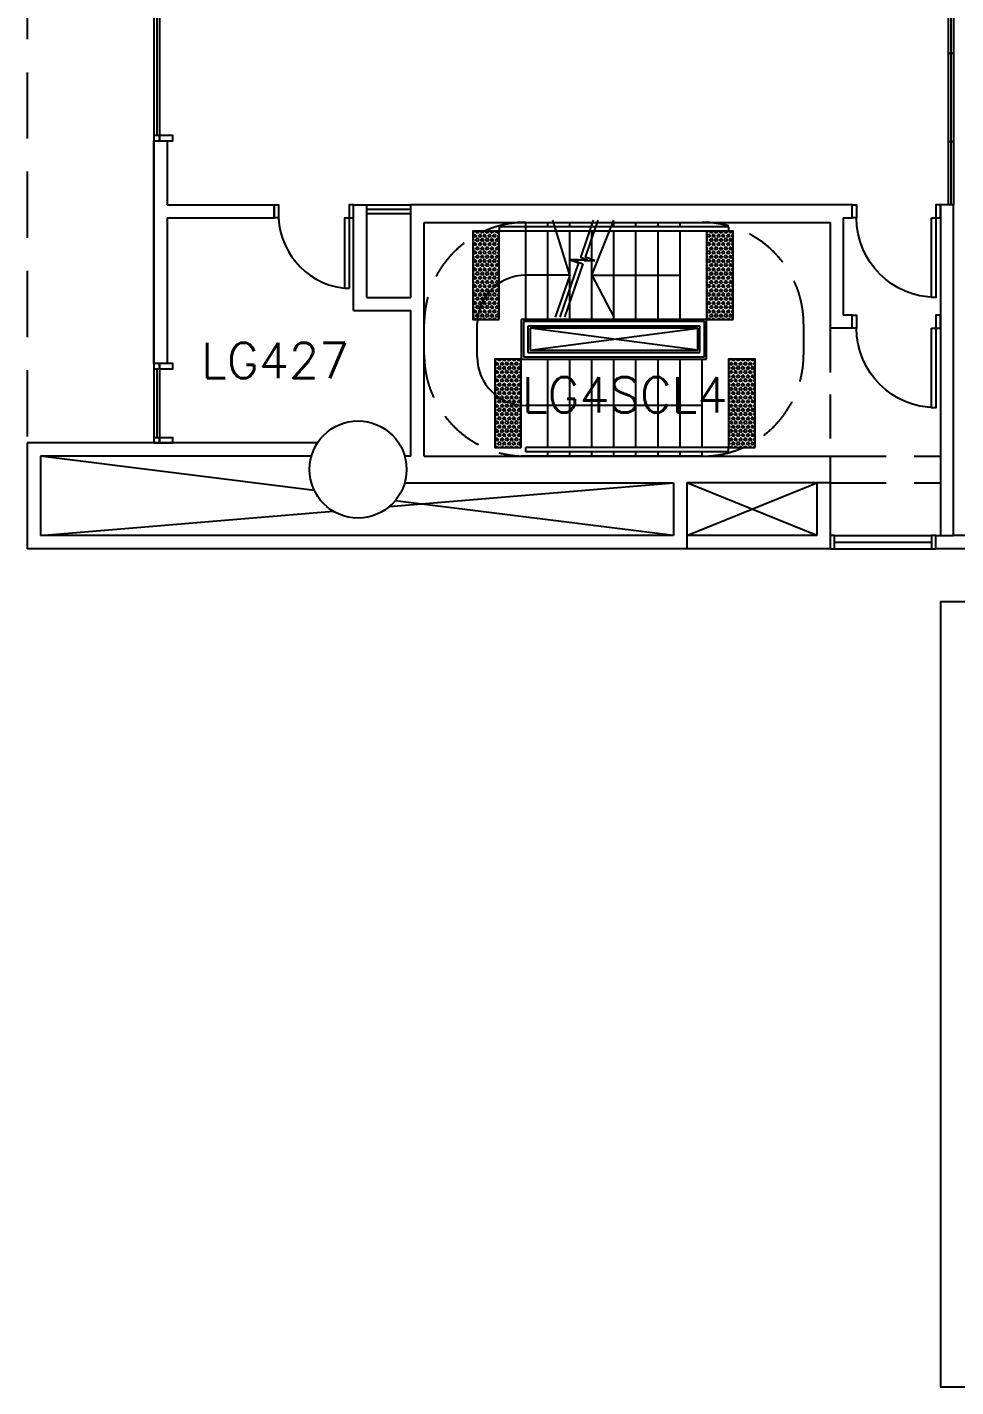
# Model space of a CAD drawing. Extents: x -163002 to 22103, y -98847 to 51643.
# Drawn here: x -132750 to -122225, y 5405 to 20812 of the extents above; entities that cross this region are included whole.
import ezdxf

# ---------------------------------------------------------------- set-up
doc = ezdxf.new("R2010")
doc.units = 0
doc.header["$LTSCALE"] = 1000
doc.header["$MEASUREMENT"] = 0
doc.linetypes.add('S2108a$0$HIDDEN', pattern=[0.375, 0.25, -0.125])
doc.linetypes.add('S2108a$0$LG3plan$0$HIDDEN', pattern=[9.524999999999999, 6.35, -3.175])
doc.layers.get('0').update_dxf_attribs({"linetype": 'CONTINUOUS'})
for name, color, linetype in [('S2108a$0$A-glaz', 1, 'CONTINUOUS'), ('S2108a$0$buila', 14, 'S2108a$0$HIDDEN'), ('S2108a$0$dr', 1, 'CONTINUOUS'), ('S2108a$0$fence', 1, 'CONTINUOUS'), ('S2108a$0$glass-w', 1, 'CONTINUOUS'), ('S2108a$0$LG3plan$0$txt2', 4, 'CONTINUOUS'), ('S2108a$0$LG3plan$0$wal', 3, 'CONTINUOUS'), ('S2108a$0$LG3plan$0$walc', 1, 'CONTINUOUS'), ('S2108a$0$LG4plan$0$dr', 1, 'CONTINUOUS'), ('S2108a$0$ROOM-NO', 4, 'CONTINUOUS'), ('S2108a$0$stair', 1, 'CONTINUOUS'), ('S2108a$0$stru', 2, 'CONTINUOUS'), ('S2108a$0$tactile', 4, 'CONTINUOUS'), ('S2108a$0$txt2', 4, 'CONTINUOUS'), ('S2108a$0$wal', 3, 'CONTINUOUS'), ('S2108a$0$walc', 1, 'CONTINUOUS')]:
    doc.layers.add(name, color=color, linetype=linetype)
doc.styles.add('S2108a$0$STANDARD', font='SIMPLEX')

# ---------------------------------------------------------------- blocks, each defined once
blk = doc.blocks.new('S2108a$0$d900')
at = {"layer": 'S2108a$0$dr', "linetype": 'Continuous'}
for points in [[(-113866.8388767019, -86405.51010692862), (-113866.8388767019, -86355.51010692862), (-114766.8388767019, -86355.51010692862), (-114766.8388767019, -86405.51010692862)], [(-113716.8388767019, -86305.51010692862), (-113716.8388767019, -86355.51010692862), (-113866.8388767019, -86355.51010692862), (-113866.8388767019, -86305.51010692862)]]:
    blk.add_lwpolyline(points, close=True, dxfattribs=at)
blk.add_arc((-113866.8388767019, -86355.51010692862), 900, 180, 270, dxfattribs=at)
blk = doc.blocks.new('S2108a$0$LG4plan$0$d900')
at = {"layer": 'S2108a$0$LG4plan$0$dr', "linetype": 'Continuous'}
for points in [[(-113866.8388767019, -86405.51010692862), (-113866.8388767019, -86355.51010692862), (-114766.8388767019, -86355.51010692862), (-114766.8388767019, -86405.51010692862)], [(-113716.8388767019, -86305.51010692862), (-113716.8388767019, -86355.51010692862), (-113866.8388767019, -86355.51010692862), (-113866.8388767019, -86305.51010692862)]]:
    blk.add_lwpolyline(points, close=True, dxfattribs=at)
blk.add_arc((-113866.8388767019, -86355.51010692862), 900, 180, 270, dxfattribs=at)
blk = doc.blocks.new('S2108a')
at = {"layer": 'S2108a$0$tactile'}
h = blk.add_hatch(dxfattribs=at)
h.set_pattern_fill('HEX', color=9, scale=5, angle=90, style=0)
h.set_pattern_definition([(90, (-114709.2150038014, 121833.6689056564), (-27.4963, 1.683607184330311e-15), [15.875, -31.75]), (210, (-114709.2150038014, 121833.6689056564), (13.74814999999999, -23.81249431007806), [15.87499999999999, -31.74999999999998]), (150, (-114709.2150038014, 121849.5439056564), (-13.74815, -23.81249431007806), [15.875, -31.75])])
h.paths.add_polyline_path([(-127399.9000307913, 17500.10000000164), (-127399.9000307913, 18500.10000000164), (-127699.9000307913, 18500.10000000164), (-127699.9000307913, 17500.10000000164)])
h = blk.add_hatch(dxfattribs=at)
h.set_pattern_fill('HEX', color=9, scale=5, angle=90, style=0)
h.set_pattern_definition([(90, (-112059.2150038014, 121833.6689056564), (-27.4963, 1.683607184330311e-15), [15.875, -31.75]), (210, (-112059.2150038014, 121833.6689056564), (13.74814999999999, -23.81249431007806), [15.87499999999999, -31.74999999999998]), (150, (-112059.2150038014, 121849.5439056564), (-13.74815, -23.81249431007806), [15.875, -31.75])])
h.paths.add_polyline_path([(-124749.9000307913, 17500.10000000161), (-124749.9000307913, 18500.10000000161), (-125049.9000307913, 18500.10000000161), (-125049.9000307913, 17500.10000000161)])
h = blk.add_hatch(dxfattribs=at)
h.set_pattern_fill('HEX', color=9, scale=5, angle=90, style=0)
h.set_pattern_definition([(90, (-114459.2150038014, 120383.6689056564), (-27.4963, 1.683607184330311e-15), [15.875, -31.75]), (210, (-114459.2150038014, 120383.6689056564), (13.74814999999999, -23.81249431007806), [15.87499999999999, -31.74999999999998]), (150, (-114459.2150038014, 120399.5439056564), (-13.74815, -23.81249431007806), [15.875, -31.75])])
h.paths.add_polyline_path([(-127149.9000307913, 16050.10000000161), (-127149.9000307913, 17050.10000000161), (-127449.9000307913, 17050.10000000161), (-127449.9000307913, 16050.10000000161)])
h = blk.add_hatch(dxfattribs=at)
h.set_pattern_fill('HEX', color=9, scale=5, angle=90, style=0)
h.set_pattern_definition([(90, (-111809.2150038015, 120383.6689148938), (-27.4963, 1.683607184330311e-15), [15.875, -31.75]), (210, (-111809.2150038015, 120383.6689148938), (13.74814999999999, -23.81249431007806), [15.87499999999999, -31.74999999999998]), (150, (-111809.2150038015, 120399.5439148938), (-13.74815, -23.81249431007806), [15.875, -31.75])])
h.paths.add_polyline_path([(-124499.9000307914, 16050.10000923904), (-124499.9000307914, 17050.10000923904), (-124799.9000307914, 17050.10000923904), (-124799.9000307914, 16050.10000923904)])
at = {"layer": 'S2108a$0$A-glaz'}
for p, q in [((-122309.799939835, 25580.09997920657), (-122309.7999398351, 18800.19984444101)), ((-122279.7999398349, 25520.19984289576), (-122279.7999398351, 18800.19984366837)), ((-122249.7999402828, 25520.09997962186), (-122249.7998430879, 18800.19984289572)), ((-122249.799939835, 20513.99835955954), (-122309.799939835, 20513.99835955954)), ((-122249.799939835, 19513.99835955954), (-122309.799939835, 19513.99835955954)), ((-123600.5009826159, 15050.10000000002), (-122500.5009826159, 15050.10000241275)), ((-123600.5009826159, 14975.10000000002), (-122500.5009826159, 14975.10000241275)), ((-123600.5009826159, 14900.10000000005), (-122500.5009826159, 14900.10000241275))]:
    blk.add_line(p, q, dxfattribs=at)
for points in [[(-123650.5009826159, 14900.10000000002), (-123600.5009826159, 14900.10000000002), (-123600.5009826159, 15050.10000000002), (-123650.5009826159, 15050.10000000002)], [(-122500.5009826159, 14900.10000241275), (-122450.5009826159, 14900.10000241275), (-122450.5009826159, 15050.10000241275), (-122500.5009826159, 15050.10000241275)]]:
    blk.add_lwpolyline(points, close=True, dxfattribs=at)
at = {"layer": 'S2108a$0$buila', "ltscale": 3}
blk.add_line((-132749.9, 36050.10000000001), (-132749.9, 16100.10015710574), dxfattribs=at)
at = {"layer": 'S2108a$0$dr'}
for p, q in [((-127399.9000307913, 18550.10000000163), (-127399.9000307913, 18500.10000000163)), ((-124799.9000307913, 18550.10000000163), (-124799.9000307913, 18500.10000000163)), ((-127099.9000013996, 16000.10002822702), (-127099.9000013996, 16050.10002822701)), ((-124799.9, 16000.10002822702), (-124799.9, 16050.10002822702))]:
    blk.add_line(p, q, dxfattribs=at)
at = {"layer": 'S2108a$0$dr', "linetype": 'Continuous'}
blk.add_line((-129099.9015270269, 17850.29766665402), (-129149.9015270269, 17850.29766665402), dxfattribs=at)
at = {"layer": 'S2108a$0$dr', "linetype": 'S2108a$0$HIDDEN', "ltscale": 2}
for q in [(-123949.9000615363, 17100.47620957405), (-123949.90006149, 17100.85251591904)]:
    blk.add_line((-123949.900030745, 17450.47616470679), q, dxfattribs=at)
at = {"layer": 'S2108a$0$dr', "linetype": 'Continuous'}
for points in [[(-129949.9015270269, 18800.29772757463), (-129899.9015270269, 18800.29772757463), (-129899.9015270269, 18650.29772757463), (-129949.9015270269, 18650.29772757463)], [(-129949.9015270269, 18800.29772757463), (-129899.9015270269, 18800.29772757463), (-129899.9015270269, 18650.29772757463), (-129949.9015270269, 18650.29772757463)], [(-129049.9015270269, 18800.29766665401), (-129099.9015270269, 18800.29766665401), (-129099.9015270269, 18650.29766665401), (-129049.9015270269, 18650.29766665401)], [(-123399.8996573727, 18800.09987941325), (-123349.8996573727, 18800.09987941336), (-123349.8996573723, 18650.09987941336), (-123399.8996573723, 18650.09987941325)], [(-123399.9001827092, 17550.10003261134), (-123349.9001827092, 17550.10003261134), (-123349.9001827092, 17400.10003261134), (-123399.9001827092, 17400.10003261134)]]:
    blk.add_lwpolyline(points, close=True, dxfattribs=at)
blk.add_lwpolyline([(-129149.9015270269, 17850.29766665402), (-129149.9015270269, 18650.29766665401), (-129099.9015270269, 18650.29766665401), (-129099.9015270269, 17850.29766665402)], dxfattribs=at)
at = {"layer": 'S2108a$0$dr', "linetype": 'S2108a$0$HIDDEN', "ltscale": 2}
blk.add_lwpolyline([(-123649.8998174926, 17400.10006780141), (-123649.8998174926, 15950.1), (-123649.8998174926, 15950.1)], dxfattribs=at)
at = {"layer": 'S2108a$0$dr', "linetype": 'Continuous'}
for centre, radius, start, end in [((-129062.5343455841, 18687.66484523762), 838.2005118216093, 182.555102129911, 267.444893486049), ((-129062.5328226534, 18687.66484114147), 838.2020330557056, 182.5550972093965, 267.4448984066027)]:
    blk.add_arc(centre, radius, start, end, dxfattribs=at)
at = {"layer": 'S2108a$0$dr', "linetype": 'S2108a$0$HIDDEN', "ltscale": 2}
for centre, start, end in [((-127099.9000307913, 17450.10000000164), 90, 180), ((-125099.9000307913, 17450.10000000173), 359.9999929431314, 90), ((-127099.9, 17100.1000000016), 180, 270), ((-125099.8999999999, 17100.10000000167), 270, 0.01874367046634634)]:
    blk.add_arc(centre, 1150, start, end, dxfattribs=at)
at = {"layer": 'S2108a$0$fence'}
blk.add_lwpolyline([(-121574.9000540628, 14899.98280496467), (-121574.900050422, 14300.09999999999), (-122399.9000528285, 14300.1), (-122399.9000023006, 5405.102775131819), (-98049.89985218008, 5405.1029114321), (-98049.89985218005, 5605.102505240758)], dxfattribs=at)
at = {"layer": 'S2108a$0$glass-w'}
for points in [[(-131314.9, 19525.29782375978), (-131249.9, 19525.29782375978), (-131249.9, 19585.29782375978), (-131314.9, 19585.29782375978)], [(-131249.9, 19525.29782375978), (-131099.9, 19525.29782375978), (-131099.9, 19585.29782375978), (-131249.9, 19585.29782375978)], [(-131314.9, 16940.29782375978), (-131249.9, 16940.29782375978), (-131249.9, 17000.29782375978), (-131314.9, 17000.29782375978)], [(-131249.9, 16940.29782375978), (-131100.0920820456, 16940.29782375978), (-131100.0920820456, 17000.29782375978), (-131249.9, 17000.29782375978)], [(-131314.9, 16100.29782375978), (-131249.9, 16100.29782375978), (-131249.9, 16160.29782375978), (-131314.9, 16160.29782375978)], [(-131249.9, 16100.29782375978), (-131100.0920820456, 16100.29782375978), (-131100.0920820456, 16160.29782375978), (-131249.9, 16160.29782375978)]]:
    blk.add_lwpolyline(points, close=True, dxfattribs=at)
at = {"layer": 'S2108a$0$LG3plan$0$txt2', "linetype": 'Continuous'}
for p, q in [((-127049.9000307913, 17150.10000000161), (-125149.9000307913, 17400.10000000163)), ((-125149.9000307913, 17150.10000000161), (-127049.9000307913, 17400.10000000163)), ((-125274.9000000005, 15050.1), (-123800.5009826159, 15650.10000000002)), ((-123800.5009826159, 15050.10000000002), (-125274.8999999999, 15650.10000000006))]:
    blk.add_line(p, q, dxfattribs=at)
at = {"layer": 'S2108a$0$LG3plan$0$wal'}
blk.add_line((-122399.899940913, 15050.10015230044), (-122249.899940913, 15050.10015230044), dxfattribs=at)
at = {"layer": 'S2108a$0$LG3plan$0$walc', "linetype": 'S2108a$0$LG3plan$0$HIDDEN', "ltscale": 0.1}
for p, q in [((-123650.5009775989, 15950.10015710579), (-122399.9000449172, 15950.10015710576)), ((-123650.5009826159, 15650.10000000002), (-122399.9000499341, 15650.10000000003))]:
    blk.add_line(p, q, dxfattribs=at)
at = {"layer": 'S2108a$0$stair'}
for p, q in [((-124799.9000307913, 18550.10000000164), (-127399.9000307913, 18550.10000000164)), ((-124799.9000307913, 18500.10000000164), (-127399.9000307913, 18500.10000000164)), ((-127099.9000307913, 17500.10000000164), (-127099.9000307913, 18600.10000000164)), ((-126849.9000307913, 18550.10000000164), (-126849.9000307913, 18600.10000000164)), ((-126849.9000307913, 17500.10000000164), (-126849.9000307913, 18500.10000000164)), ((-126599.9000307913, 18550.10000000164), (-126599.9000307913, 18600.10000000164)), ((-126599.9000307913, 17500.10000000164), (-126599.9000307913, 18500.10000000164)), ((-126349.9000307913, 18550.10000000164), (-126349.9000307913, 18600.10000000164)), ((-126349.9000307913, 17500.10000000164), (-126349.9000307913, 18500.10000000164)), ((-126099.9000307913, 18550.10000000164), (-126099.9000307913, 18600.10000000164)), ((-126099.9000307913, 17500.10000000164), (-126099.9000307913, 18500.10000000164)), ((-125849.9000307913, 18550.10000000164), (-125849.9000307913, 18600.10000000164)), ((-125849.9000307913, 17500.10000000164), (-125849.9000307913, 18500.10000000164)), ((-125599.9000307913, 18550.10000000164), (-125599.9000307913, 18600.10000000164)), ((-125599.9000307913, 17500.10000000164), (-125599.9000307913, 18500.10000000164)), ((-125349.9000307913, 18550.10000000164), (-125349.9000307913, 18600.10000000164)), ((-125349.9000307913, 17500.10000000164), (-125349.9000307913, 18500.10000000164)), ((-127124.9000307913, 17475.10000000164), (-127124.9000307913, 17075.10000000163)), ((-125074.9000307913, 17475.10000000163), (-127124.9000307913, 17475.10000000164)), ((-127074.9000307913, 17425.10000000163), (-127074.9000307913, 17125.10000000161)), ((-125124.9000307913, 17425.10000000163), (-127074.9000307913, 17425.10000000163)), ((-125124.9000307913, 17125.10000000161), (-125124.9000307913, 17425.10000000163)), ((-125074.9000307913, 17075.10000000161), (-125074.9000307913, 17475.10000000163)), ((-127074.9000307913, 17125.10000000161), (-125124.9000307913, 17125.10000000161)), ((-127124.9000307913, 17075.10000000163), (-125074.9000307913, 17075.10000000161)), ((-126849.9000027992, 16050.10002822701), (-126849.9000307913, 17050.10000000164)), ((-126599.9, 16050.10002822702), (-126599.9000307913, 17050.10000000164)), ((-126349.9, 16050.10002822702), (-126349.9000307913, 17050.10000000164)), ((-126099.9000307914, 16050.10002822702), (-126099.9000307913, 17050.10000000164)), ((-125849.9000307913, 16050.10002822702), (-125849.9000307913, 17050.10000000164)), ((-125599.9, 16050.10002822702), (-125599.9000307913, 17050.10000000164)), ((-125349.9, 16050.10002822702), (-125349.9000307913, 17050.10000000164)), ((-125099.9, 16050.10002822702), (-125099.9000307914, 17050.10000000164)), ((-125849.9000097329, 16050.10002822702), (-127099.9000013996, 16050.10002822701)), ((-124799.9, 16050.10002822702), (-126099.9000405242, 16050.10002822702)), ((-125849.9, 16000.10002822702), (-127099.9000013996, 16000.10002822702)), ((-126849.9, 15950.10000000158), (-126849.9000013996, 16000.10002822702)), ((-126599.9, 15950.10000000167), (-126599.9, 16000.10002822702)), ((-126349.9, 15950.10000000167), (-126349.9, 16000.10002822702)), ((-124799.9, 16000.10002822702), (-126099.9000307914, 16000.10002822702)), ((-126099.9, 15950.10000000167), (-126099.9, 16000.10002822702)), ((-125849.9, 15950.10000000158), (-125849.9, 16000.10002822695)), ((-125599.9, 15950.10000000167), (-125599.9, 16000.10002822702)), ((-125349.9, 15950.10000000167), (-125349.9, 16000.10002822702)), ((-125099.9, 15950.10000000167), (-125099.9, 16000.10002822702))]:
    blk.add_line(p, q, dxfattribs=at)
at = {"layer": 'S2108a$0$stru', "linetype": 'Continuous'}
blk.add_circle((-128999.9, 15800.09999999778), 550, dxfattribs=at)
at = {"layer": 'S2108a$0$tactile'}
for points in [[(-127399.9000307913, 17500.10000000164), (-127399.9000307913, 18500.10000000164), (-127699.9000307913, 18500.10000000164), (-127699.9000307913, 17500.10000000164)], [(-124749.9000307913, 17500.10000000161), (-124749.9000307913, 18500.10000000161), (-125049.9000307913, 18500.10000000161), (-125049.9000307913, 17500.10000000161)], [(-127149.9000307913, 16050.10000000161), (-127149.9000307913, 17050.10000000161), (-127449.9000307913, 17050.10000000161), (-127449.9000307913, 16050.10000000161)], [(-124499.9000307914, 16050.10000923904), (-124499.9000307914, 17050.10000923904), (-124799.9000307914, 17050.10000923904), (-124799.9000307914, 16050.10000923904)]]:
    blk.add_lwpolyline(points, close=True, dxfattribs=at)
at = {"layer": 'S2108a$0$txt2', "linetype": 'Continuous'}
for p, q in [((-126599.2481283075, 18000.09998047003), (-126792.9315013057, 18625.10000869547)), ((-126333.5816049648, 18625.10000869547), (-126479.7844816815, 18201.11166621689)), ((-126280.6924268607, 18625.10000869547), (-126425.8080847219, 18204.26460089799)), ((-126349.9000469567, 18000.1000014641), (-126099.9000623524, 18625.10002968946)), ((-126399.5204224277, 18173.43440440524), (-126479.7844816815, 18201.11166621689)), ((-126316.1333256684, 18166.44571846578), (-126425.8080847219, 18204.26460089799)), ((-126500.9306416397, 18139.78780233831), (-126712.8919497924, 17525.10000869542)), ((-126451.8441271862, 18128.76007775133), (-126660.0027716883, 17525.10000869542)), ((-126399.5204224277, 18173.43440440524), (-126605.9413401553, 18179.46739571806)), ((-126605.9413401553, 18179.46739571806), (-126500.9306416396, 18139.78780233828)), ((-126438.3647454582, 18166.43156303008), (-126561.0281202995, 18170.0166021965)), ((-126561.0281202995, 18170.0166021965), (-126451.8441271862, 18128.76007775133)), ((-126438.849078664, 18166.44571846578), (-126316.1333256684, 18166.44571846578)), ((-126438.849078664, 18166.44571846578), (-126379.2532332032, 18166.44571846578)), ((-126599.2481290773, 18000.09997900744), (-127099.9000179333, 18000.0999790075)), ((-126599.2481283075, 18000.09998047003), (-126766.9484467175, 17525.10000869542)), ((-126349.9000469567, 18000.1000014641), (-126099.9000315611, 17525.10002968949)), ((-126349.9000461869, 18000.10000000152), (-125349.9000307913, 18000.10000000164)), ((-127649.9000174951, 17075.10000869542), (-127649.9000179334, 17450.09997900753)), ((-125099.9000174951, 16525.10000869542), (-127099.9000174951, 16525.10000869542)), ((-129495.0350888118, 15560.63968214252), (-132599.9, 15950.10015710579)), ((-128643.8248976904, 15380.92161134302), (-125424.8999999999, 15650.10000000006)), ((-125424.8999999999, 15050.10000000006), (-128579.2476630736, 15445.7673717537)), ((-132599.9, 15050.10000000005), (-129281.4100290687, 15327.60438781313))]:
    blk.add_line(p, q, dxfattribs=at)
for centre, start, end in [((-127099.9000179334, 17450.0999790075), 90, 180), ((-127099.9000174951, 17075.10000869542), 180, 270)]:
    blk.add_arc(centre, 550, start, end, dxfattribs=at)
at = {"layer": 'S2108a$0$wal'}
for p, q in [((-131164.9, 18800.29767204676), (-129949.9015270269, 18800.29756678467)), ((-131035.2912759826, 18800.29766665404), (-130749.9020652156, 18800.29766665404)), ((-129949.9015270269, 18800.29757926635), (-129949.9015270269, 18650.29884541986)), ((-129949.9015270269, 18800.29757926635), (-129949.9015270269, 18650.29884541986)), ((-129049.9, 18800.29766665399), (-128899.9, 18800.29766665398)), ((-129049.9, 17600.29766665402), (-129049.9, 18800.29766665399)), ((-128899.9, 17750.29766665402), (-128899.9, 18800.29766665398)), ((-128399.9000153957, 17750.29766665403), (-128399.9000153957, 18800.10000128777)), ((-123399.8996573723, 18650.09986081986), (-123399.8996573727, 18800.0998861626)), ((-123399.8996705685, 18650.0998861626), (-123399.8996573727, 18800.0998861626)), ((-122399.899809816, 18800.09985995526), (-122399.8998725282, 15050.10001570479)), ((-131164.9, 18650.2819897792), (-129949.9015270269, 18650.29984476974)), ((-123499.8999473135, 18650.10008138423), (-123499.9000040667, 17550.10004140885)), ((-123499.8997650329, 18650.10009458053), (-123399.8996573723, 18650.09986081986)), ((-128249.9000153957, 18600.10039635038), (-123649.8999347497, 18600.10007660536)), ((-128249.9000153957, 15950.10000000001), (-128249.9000153957, 18600.10039635038)), ((-123649.8999347497, 18600.10007660536), (-123649.9000049325, 17400.10005460511)), ((-128899.9000000001, 17750.29766665402), (-128399.9000153957, 17750.29766665403)), ((-129049.9, 17600.29766665402), (-128399.9000153957, 17600.29766665403)), ((-128399.9000153957, 15950.29766665396), (-128399.9000153957, 17600.29766665403)), ((-123399.9001827092, 17550.10003261134), (-123499.9000040667, 17550.10004140885)), ((-123399.9001959054, 17400.10003261134), (-123399.9001827092, 17550.10003261134)), ((-123399.9001959054, 17400.10003261134), (-123649.9000049325, 17400.10005460511))]:
    blk.add_line(p, q, dxfattribs=at)
at = {"layer": 'S2108a$0$wal', "linetype": 'Continuous'}
for p, q in [((-129749.9995891086, 16100.29766665395), (-132749.9, 16100.29766665394)), ((-132749.9, 16100.10015710575), (-132749.9, 14900.10015710577)), ((-129460.8772228646, 16100.09999999996), (-132749.9, 16100.09999999996)), ((-129460.8771206215, 16100.29782375977), (-131070.2912602628, 16100.29782375977)), ((-129749.8999999999, 16100.10015710575), (-130915.0991939369, 16100.10015710575)), ((-129460.8772228646, 16100.09999999996), (-130915.0991939311, 16100.09999999996)), ((-129460.8772228646, 16100.29766665396), (-130885.2912759768, 16100.29766665396)), ((-129529.0502622129, 15950.29766665396), (-132599.9, 15950.29766665396)), ((-132599.9, 15950.10015710576), (-132599.9, 15050.10000000002)), ((-129529.0502622129, 15950.09999999997), (-132599.9, 15950.09999999998)), ((-129528.9941890921, 15950.29766665396), (-130469.4711648903, 15950.29766665396)), ((-128399.9000153957, 15950.29766665396), (-128470.8058109079, 15950.29766665396)), ((-128249.9000153957, 15950.10000000006), (-123650.5009775989, 15950.10000000004)), ((-123650.5009775989, 15950.10000000003), (-123650.5009826159, 15650.10000000003)), ((-128470.749737787, 15650.10000000006), (-125424.9, 15650.10000000006)), ((-125424.9, 15650.1), (-125424.9, 15050.1)), ((-125274.9, 15650.10000000001), (-125274.9, 14900.10000000001)), ((-123650.5009826159, 15650.10000000003), (-125274.8999999999, 15650.10000000006)), ((-123800.5009826159, 15650.10000000002), (-123800.5009826159, 15050.10000000002)), ((-123650.5009826159, 15650.10000000002), (-123650.5009826159, 14900.10000000002)), ((-125424.9, 15050.1), (-132599.9, 15050.1)), ((-130068.9055770782, 15050.09999999999), (-131099.9, 15050.09999999999)), ((-123800.5009826159, 15050.10000000002), (-125274.8999999999, 15050.10000000005)), ((-122399.899940913, 15050.10015230044), (-122249.900205219, 15050.10035483078)), ((-125274.9, 14900.10000000001), (-132749.9, 14900.1)), ((-123650.5009826159, 14900.10000000002), (-125274.8999999999, 14900.09999999993))]:
    blk.add_line(p, q, dxfattribs=at)
at = {"layer": 'S2108a$0$wal'}
for points in [[(-131164.9, 18650.2819897792), (-131164.9, 17000.29782375978), (-131314.9, 17000.29782375978), (-131314.9, 19525.29782375978), (-131164.9, 19525.29782375978)], [(-131164.9, 19525.29782375978), (-131164.9, 18800.29766665404)], [(-123399.8996573727, 18800.09988571006), (-128399.8998279557, 18800.10001448407)], [(-117774.8998125601, 16790.10001319631), (-117774.8998125601, 16790.10001319631), (-117924.8998125601, 16790.10001319631), (-117924.8998125602, 15050.10001319618), (-122249.8998725282, 15050.10001319628), (-122249.8997523952, 18800.09985609204), (-122399.899809816, 18800.09985995526)]]:
    blk.add_lwpolyline(points, dxfattribs=at)
at = {"layer": 'S2108a$0$wal', "linetype": 'Continuous'}
blk.add_lwpolyline([(-117774.9, 16790.10000000001), (-117774.9000000001, 14900.09999999988), (-122450.5009826159, 14900.10000000001), (-122450.5009826159, 15050.10000000001), (-122399.9000599681, 15050.10000250849)], dxfattribs=at)
at = {"layer": 'S2108a$0$walc'}
for p, q in [((-131314.9, 28420.30014319833), (-131314.9, 16165.29782375978)), ((-131314.9, 17000.29782375978), (-131314.9, 16160.29782375978))]:
    blk.add_line(p, q, dxfattribs=at)
at = {"layer": 'S2108a$0$walc', "linetype": 'Continuous'}
for p, q in [((-128899.9, 18800.29766665399), (-128399.9000153957, 18800.29766665399)), ((-128899.9000000001, 18750.29766665402), (-128399.9000153957, 18750.29766665402)), ((-128899.9, 18700.29766665402), (-128399.9000153957, 18700.29766665402)), ((-125149.9000461868, 15950.10000000165), (-127149.9000461869, 15950.10000000157)), ((-125099.8999999999, 15950.10000000167), (-127099.9, 15950.1000000016))]:
    blk.add_line(p, q, dxfattribs=at)
at = {"layer": 'S2108a$0$walc', "color": 7}
for p, q in [((-127149.9000307913, 17500.10000000161), (-127149.9000307913, 17050.10000000161)), ((-125049.9000307913, 17500.10000000161), (-127149.9000307913, 17500.10000000161)), ((-125049.9000307913, 17050.10000000161), (-125049.9000307913, 17500.10000000161)), ((-127049.9000307913, 17400.10000000163), (-127049.9000307913, 17150.10000000161)), ((-125149.9000307913, 17400.10000000163), (-127049.9000307913, 17400.10000000163)), ((-125149.9000307913, 17150.10000000163), (-125149.9000307913, 17400.10000000163)), ((-127049.9000307913, 17150.10000000161), (-125149.9000307913, 17150.10000000161)), ((-127149.9000307913, 17050.10000000161), (-125049.9000307913, 17050.10000000161))]:
    blk.add_line(p, q, dxfattribs=at)
at = {"layer": 'S2108a$0$walc'}
for points in [[(-131249.9002432022, 28485.30014319834), (-131250.0441639016, 19525.29782375978)], [(-131281.4960966558, 22517.79766665403), (-131281.5432403102, 19582.79766665403)], [(-131250.0847219007, 17000.29782375978), (-131250.0991782172, 16100.29782375977)], [(-131250.0847219007, 17000.29782375978), (-131250.0991782172, 16100.29782375977)], [(-131281.5924720992, 16940.29782375978), (-131281.598134154, 16160.29782375978)]]:
    blk.add_lwpolyline(points, dxfattribs=at)
at = {"layer": 'S2108a$0$dr', "linetype": 'Continuous', "xscale": -1, "rotation": 270}
for name, p in [('S2108a$0$LG4plan$0$d900', (-36094.38936329662, 132516.9387086153)), ('S2108a$0$d900', (-36094.38988834064, 131266.9388615889))]:
    blk.add_blockref(name, p, dxfattribs=at)
at = {"layer": 'S2108a$0$ROOM-NO', "style": 'S2108a$0$STANDARD'}
for s, p in [('LG427', (-130778.6732061607, 16835.02253708689)), ('LG4SCL4', (-127143.608861807, 16446.3810085764))]:
    blk.add_text(s, height=400, dxfattribs=at).set_placement(p)

msp = doc.modelspace()

# ---------------------------------------------------------------- block references
msp.add_blockref('S2108a', (0, 0))

doc.saveas('drawing.dxf')
